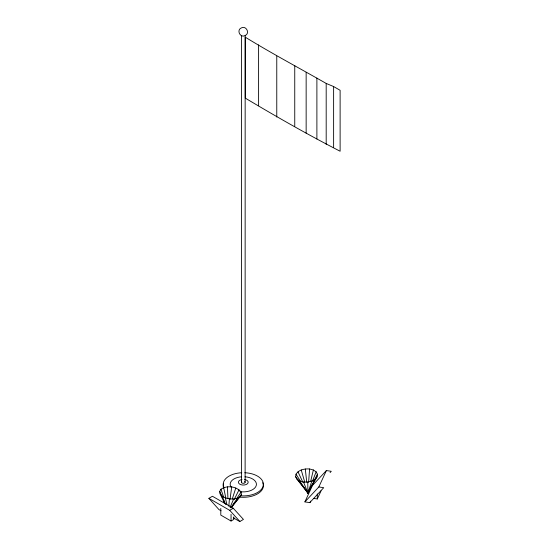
<?xml version="1.0" encoding="UTF-8"?>
<svg xmlns="http://www.w3.org/2000/svg" width="549" height="549" viewBox="0 0 549 549"><rect width="100%" height="100%" fill="white"/><g stroke="black" fill="none" stroke-linecap="round" stroke-linejoin="round"><path stroke-width="0.82" d="M308.634 482.207L309.567 468.97C304.633 468.585 298.814 469.67 296.007 474.178L295.65 476.772L296.961 479.174L307.872 492.968L317.089 476.813L317.439 474.219L316.135 471.811L313.369 469.971L309.567 468.97M228.823 506.219L229.42 498.869L225.344 497.833L222.071 496.049L220.08 493.784L219.696 491.389L220.959 489.228C226.95 485.138 236.544 486.201 241.045 492.041L241.436 494.436L240.174 496.598L231.102 507.818M230.017 499.453L231.712 486.956M310.624 481.466L313.369 469.971M232.234 499.158L235.782 487.992M295.65 476.772L307.872 492.968L311.866 481.048L315.126 479.215L317.089 476.813M296.961 479.174L299.72 481.02L307.872 492.968L309.101 489.832M312.463 481.212L316.135 471.811M230.065 507.331L233.668 499L237.442 498.197L240.174 496.598M310.617 501.168L309.931 502.658L304.901 501.882L312.456 485.481L326.387 470.555L331.267 471.303L330.107 472.552M304.901 501.882L318.832 486.956L326.387 470.555M313.513 498.382L317.301 498.966L321.055 490.881M234.128 499.686L239.062 489.777M306.507 490.799L307.872 492.968L312.848 483.216M313.616 481.72L317.439 474.219M307.166 491.451L307.872 492.968L315.126 479.215M236.372 499.11L241.045 492.041M230.8 507.722L237.442 498.197M231.554 507.118L241.436 494.436M309.78 502.63L323.711 487.704L318.832 486.956M221.096 510.81L218.941 509.568L208.881 498.334L212.442 496.269L233.263 508.25L243.44 519.423L239.769 521.55L233.304 517.831M208.881 498.334L229.702 510.316L233.263 508.25M220.794 508.415L220.794 515.099L231.047 521.022L233.819 519.416L233.819 516.911M245.163 35.555C250.33 33.345 246.137 25.192 241.32 27.91C236.152 30.12 240.345 38.272 245.163 35.555L245.122 482.248M299.72 481.02L303.528 482.022L307.79 482.029L311.866 481.048M229.42 498.869L233.668 499M326.188 83.434L333.62 86.55L340.119 90.304L340.119 151.236C307.927 134.697 276.401 116.683 245.273 98.106L245.273 37.181C271.782 53.438 299.191 68.021 326.188 83.434L326.188 144.366M229.702 510.316L239.879 521.488M296.007 474.178L300.571 481.404M220.08 493.784L224.802 503.584M297.963 471.776L302.918 482.372M219.696 491.389L222.716 498.224M223.388 499.741L224.733 502.774M222.071 496.049L225.57 504.339M303.528 482.022L307.872 492.968L307.79 482.029M220.959 489.228L223.724 497.339M301.229 469.944L304.791 482.276M307.399 491.321L307.872 492.968M225.344 497.833L226.888 504.476M223.69 487.629L225.886 498.533M305.306 468.963L306.719 482.207M227.464 486.833L227.931 498.554M333.62 86.55L333.62 147.482M317.301 493.956L317.301 498.966M316.89 78.068L316.89 139M306.15 72.283L306.15 133.215M294.751 65.468L294.751 126.4M276.771 56.122L276.771 117.054M258.6 44.874L258.6 105.799M241.464 35.527L241.464 482.248M231.047 514.338L231.047 521.022M244.586 481.5A1.832 1.057 0 0 1 244.696 482.928A1.832 1.057 0 0 1 242.246 483.113A1.832 1.057 0 0 1 241.704 481.72M244.559 479.517A4.9 2.827 0 0 1 247.304 483.868A4.9 2.827 0 0 1 239.282 483.868A4.9 2.827 0 0 1 242.027 479.517M245.005 476.786A13.135 7.583 0 0 1 256.177 485.783A13.135 7.583 0 0 1 239.892 491.63M231.39 487.512A13.135 7.583 0 0 1 241.581 476.786M262.697 482.701A20.087 11.598 0 0 1 239.556 497.099M223.594 487.972A20.087 11.598 0 0 1 223.594 483.443M244.792 472.737A20.087 11.598 0 0 1 263.252 485.604A20.087 11.598 0 0 1 240.297 495.774M223.889 487.306A20.087 11.598 0 0 1 241.8 472.737"/></g></svg>
